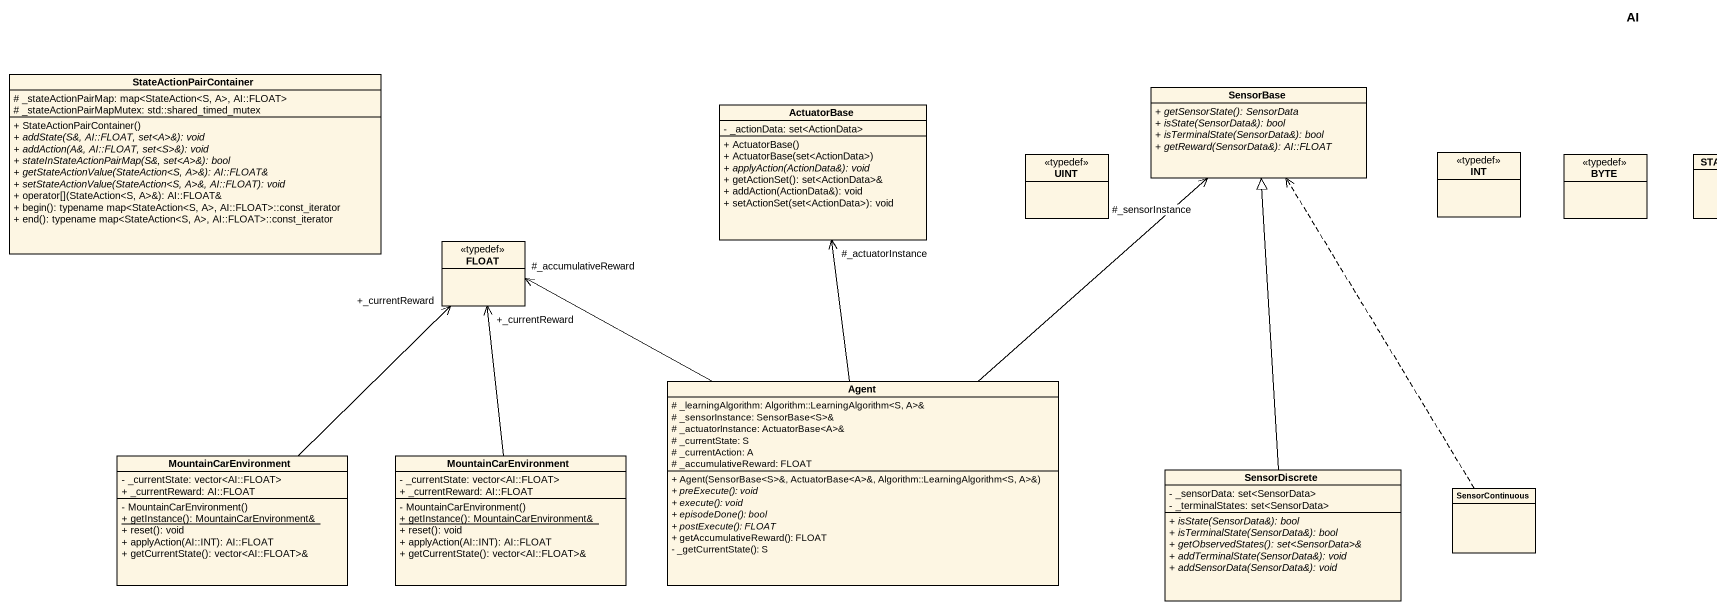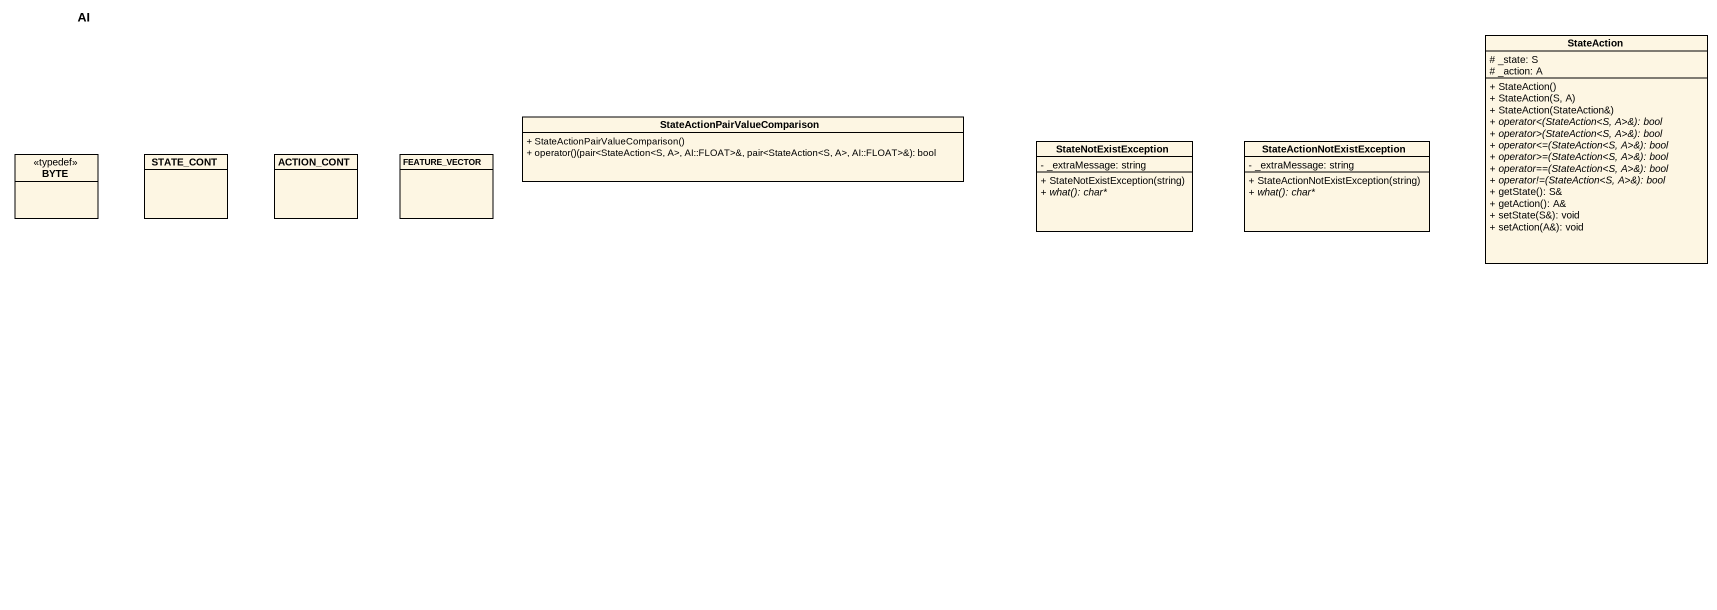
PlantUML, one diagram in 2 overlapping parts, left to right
@startuml
title AI
hide circle
hide empty members
skinparam classAttributeIconSize 0
class StateAction {
  # _state: S
  # _action: A
  + StateAction()
  + StateAction(S, A)
  + StateAction(StateAction&)
  {abstract} + operator<(StateAction~<S, A>&): bool
  {abstract} + operator>(StateAction~<S, A>&): bool
  {abstract} + operator<=(StateAction~<S, A>&): bool
  {abstract} + operator>=(StateAction~<S, A>&): bool
  {abstract} + operator==(StateAction~<S, A>&): bool
  {abstract} + operator!=(StateAction~<S, A>&): bool
  + getState(): S&
  + getAction(): A&
  + setState(S&): void
  + setAction(A&): void
}
class StateActionPairContainer {
  # _stateActionPairMap: map<StateAction~<S, A>, AI::FLOAT>
  # _stateActionPairMapMutex: std::shared_timed_mutex
  + StateActionPairContainer()
  {abstract} + addState(S&, AI::FLOAT, set<A>&): void
  {abstract} + addAction(A&, AI::FLOAT, set~<S>&): void
  {abstract} + stateInStateActionPairMap(S&, set<A>&): bool
  {abstract} + getStateActionValue(StateAction~<S, A>&): AI::FLOAT&
  {abstract} + setStateActionValue(StateAction~<S, A>&, AI::FLOAT): void
  + operator[](StateAction~<S, A>&): AI::FLOAT&
  + begin(): typename map<StateAction~<S, A>, AI::FLOAT>::const_iterator
  + end(): typename map<StateAction~<S, A>, AI::FLOAT>::const_iterator
}
class ActuatorBase {
  - _actionData: set<ActionData>
  + ActuatorBase()
  + ActuatorBase(set<ActionData>)
  {abstract} + applyAction(ActionData&): void
  + getActionSet(): set<ActionData>&
  + addAction(ActionData&): void
  + setActionSet(set<ActionData>): void
}
class SensorBase {
  {abstract} + getSensorState(): SensorData
  {abstract} + isState(SensorData&): bool
  {abstract} + isTerminalState(SensorData&): bool
  {abstract} + getReward(SensorData&): AI::FLOAT
}
class "StateActionPairValueComparison" as StateActionPairValueComparis {
  + StateActionPairValueComparison()
  + operator()(pair<StateAction~<S, A>, AI::FLOAT>&, pair<StateAction~<S, A>, AI::FLOAT>&): bool
}
class StateNotExistException {
  - _extraMessage: string
  + StateNotExistException(string)
  {abstract} + what(): char*
}
class StateActionNotExistException {
  - _extraMessage: string
  + StateActionNotExistException(string)
  {abstract} + what(): char*
}
class UINT <<typedef>>
class INT <<typedef>>
class BYTE <<typedef>>
class STATE_CONT
class ACTION_CONT
class FEATURE_VECTOR
class FLOAT <<typedef>>
class "Agent" as Agent_ {
  # _learningAlgorithm: Algorithm::LearningAlgorithm~<S, A>&
  # _sensorInstance: SensorBase~<S>&
  # _actuatorInstance: ActuatorBase<A>&
  # _currentState: S
  # _currentAction: A
  # _accumulativeReward: FLOAT
  + Agent(SensorBase~<S>&, ActuatorBase<A>&, Algorithm::LearningAlgorithm~<S, A>&)
  {abstract} + preExecute(): void
  {abstract} + execute(): void
  {abstract} + episodeDone(): bool
  {abstract} + postExecute(): FLOAT
  + getAccumulativeReward(): FLOAT
  - _getCurrentState(): S
}
class MountainCarEnvironment {
  - _currentState: vector<AI::FLOAT>
  + _currentReward: AI::FLOAT
  - MountainCarEnvironment()
  {static} + getInstance(): MountainCarEnvironment&
  + reset(): void
  + applyAction(AI::INT): AI::FLOAT
  + getCurrentState(): vector<AI::FLOAT>&
}
class "MountainCarEnvironment" as MountainCarEnvironment_2 {
  - _currentState: vector<AI::FLOAT>
  + _currentReward: AI::FLOAT
  - MountainCarEnvironment()
  {static} + getInstance(): MountainCarEnvironment&
  + reset(): void
  + applyAction(AI::INT): AI::FLOAT
  + getCurrentState(): vector<AI::FLOAT>&
}
class SensorDiscrete {
  - _sensorData: set<SensorData>
  - _terminalStates: set<SensorData>
  {abstract} + isState(SensorData&): bool
  {abstract} + isTerminalState(SensorData&): bool
  {abstract} + getObservedStates(): set<SensorData>&
  {abstract} + addTerminalState(SensorData&): void
  {abstract} + addSensorData(SensorData&): void
}
class SensorContinuous
Agent_ -up-> "#_actuatorInstance" ActuatorBase
Agent_ -up-> "#_sensorInstance" SensorBase
Agent_ -left-> "#_accumulativeReward" FLOAT
MountainCarEnvironment -up-> "+_currentReward" FLOAT
MountainCarEnvironment_2 -up-> "+_currentReward" FLOAT
SensorDiscrete -up-|> SensorBase
SensorContinuous .up.> SensorBase
@enduml
